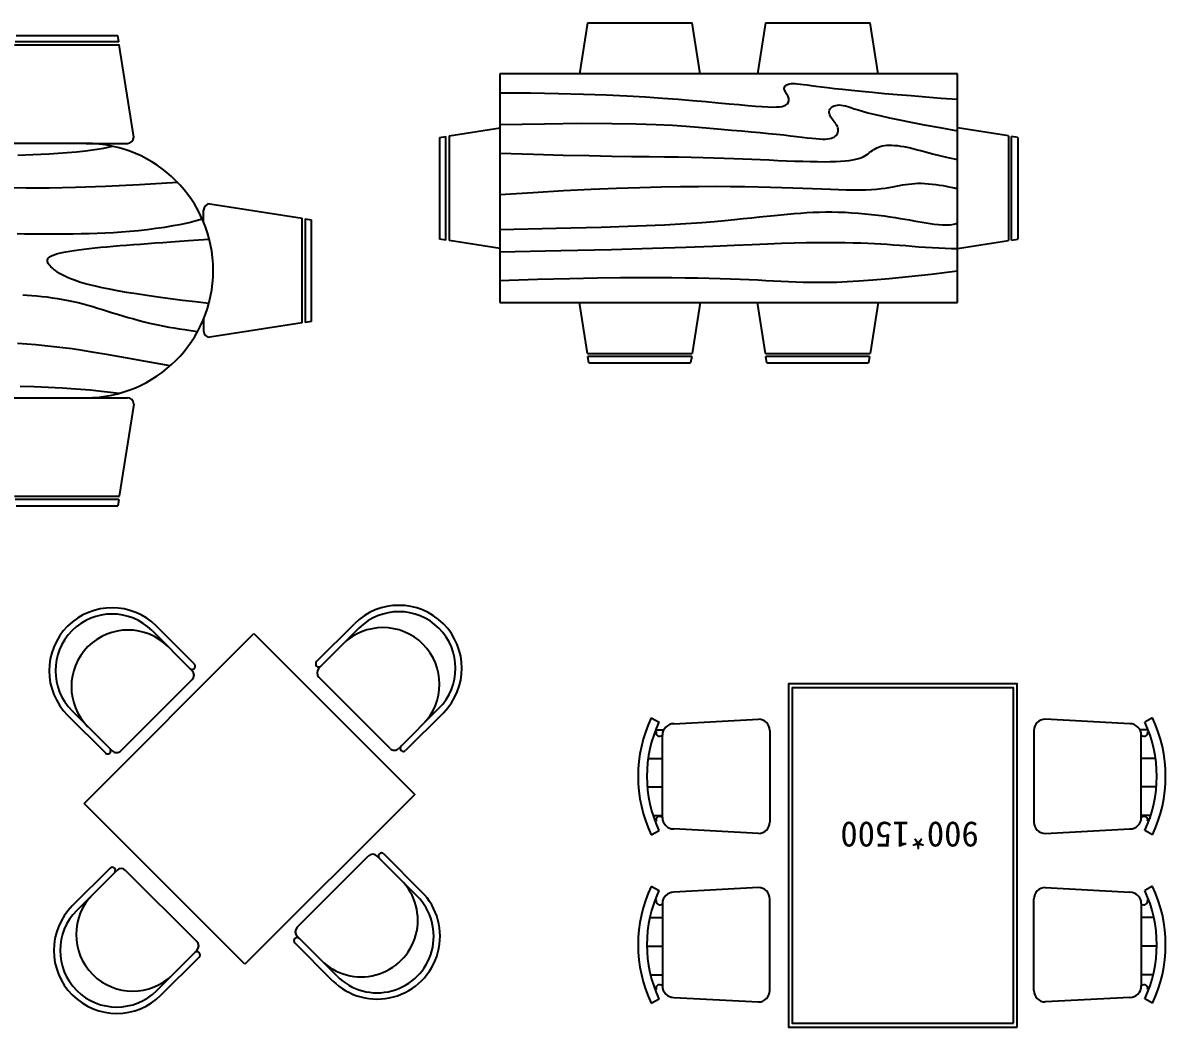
# Model space of a CAD drawing. Extents: x -42728 to 99010, y -18674 to 47645.
# Drawn here: x -29139 to -24627, y 35128 to 39077 of the extents above; entities that cross this region are included whole.
import ezdxf

# ---------------------------------------------------------------- set-up
doc = ezdxf.new("R2010")
doc.units = 0
doc.header["$LTSCALE"] = 100
doc.header["$MEASUREMENT"] = 0
doc.layers.get('0').update_dxf_attribs({"linetype": 'CONTINUOUS'})
for name, color, linetype in [('1-门窗', 3, 'CONTINUOUS'), ('3', 4, 'CONTINUOUS'), ('家具', 223, 'CONTINUOUS')]:
    doc.layers.add(name, color=color, linetype=linetype)
doc.styles.add('ATTR', font='romans.shx', dxfattribs={"width": 0.8, "height": 0.7})
doc.styles.get("Standard").update_dxf_attribs({"font": 'ISOCP'})

# ---------------------------------------------------------------- blocks, each defined once
blk = doc.blocks.new('A$C32D93979')
at = {"layer": '家具'}
for p, q in [((137.6, 825.9), (805.5, 1493.8)), ((405, 1505.3), (562.5, 1347.8)), ((571.3, 1374.1), (422.5, 1522.8)), ((805.5, 1493.8), (1438.1, 861.2)), ((1052, 1383.5), (1200.8, 1532.3)), ((1218.3, 1514.8), (1060.8, 1357.3)), ((282.5, 1032.8), (562.5, 1312.8)), ((1340.8, 1042.3), (1060.8, 1322.3)), ((90, 1190.3), (247.5, 1032.8)), ((1533.3, 1199.8), (1375.8, 1042.3)), ((1550.8, 1182.3), (1402, 1033.5)), ((72.5, 1172.8), (221.2, 1024.1)), ((1438.1, 861.2), (770.2, 193.3)), ((770.2, 193.3), (137.6, 825.9)), ((975.1, 338.5), (1255.1, 618.6)), ((1447.7, 461.1), (1290.1, 618.6)), ((1316.4, 627.3), (1465.2, 478.6)), ((239.8, 571.3), (91, 422.5)), ((108.5, 405), (266, 562.5)), ((581, 282.5), (301, 562.5)), ((1115.1, 128.5), (966.4, 277.3)), ((1132.6, 146), (975.1, 303.5)), ((423.5, 90), (581, 247.5)), ((441, 72.5), (589.8, 221.2))]:
    blk.add_line(p, q, dxfattribs=at)
for centre, radius, start, end in [((247.5, 1347.8), 247.5, 45, 225), ((1375.8, 1357.3), 247.5, 315, 135), ((1375.8, 1357.3), 222.7, 315, 135), ((247.5, 1347.8), 222.8, 45, 225), ((310.3, 1285), 222.8, 45, 225), ((1313, 1294.5), 222.7, 315, 135), ((562.5, 1365.3), 12.4, 225, 45), ((1060.8, 1374.8), 12.4, 135, 315), ((1078.3, 1339.8), 24.7, 135, 225), ((545, 1330.3), 24.8, 315, 45), ((230, 1032.8), 12.4, 225, 45), ((1358.3, 1059.8), 24.7, 225, 315), ((1393.3, 1042.3), 12.4, 135, 315), ((265, 1050.3), 24.8, 225, 315), ((1272.6, 601.1), 24.7, 45, 135), ((1307.6, 618.6), 12.4, 45, 225), ((248.5, 562.5), 12.4, 315, 135), ((283.5, 545), 24.7, 45, 135), ((1227.4, 366.3), 222.7, 225, 45), ((328.8, 310.3), 222.7, 135, 315), ((1290.1, 303.5), 247.5, 225, 45), ((1290.1, 303.5), 222.7, 225, 45), ((266, 247.5), 247.5, 135, 315), ((266, 247.5), 222.7, 135, 315), ((992.6, 321), 24.7, 135, 225), ((563.5, 265), 24.7, 315, 45), ((975.1, 286), 12.4, 45, 225), ((581, 230), 12.4, 315, 135)]:
    blk.add_arc(centre, radius, start, end, dxfattribs=at)
blk = doc.blocks.new('A$C082A350C')
at = {"layer": '3'}
for p, q in [((318.4, 2040.6), (318.4, 1979.4)), ((944.4, 2038.8), (944.4, 1979.4)), ((1056.9, 2035.6), (1056.9, 1979.4)), ((94.1, 2023.1), (110.7, 1992.8)), ((205.9, 2026.5), (205.9, 1979.4)), ((430.9, 2029), (430.9, 1979.4)), ((553.6, 2023.1), (536.9, 1992.8)), ((756.5, 2023.1), (773.2, 1992.8)), ((831.9, 2016.1), (831.9, 1979.4)), ((1169.4, 2005.8), (1169.4, 1974.2)), ((1216, 2023.1), (1199.3, 1992.8)), ((485.8, 1979.4), (161.8, 1979.4)), ((824.2, 1979.4), (1148.2, 1979.4)), ((116.8, 1934.4), (98.8, 1601.9)), ((548.8, 1601.9), (530.8, 1934.4)), ((761.2, 1601.9), (779.2, 1934.4)), ((1193.2, 1934.4), (1211.2, 1601.9)), ((143.8, 1556.9), (503.8, 1556.9)), ((1166.2, 1556.9), (806.2, 1556.9)), ((143.8, 518.3), (503.8, 518.3)), ((1166.2, 518.3), (806.2, 518.3)), ((116.8, 140.8), (98.8, 473.3)), ((548.8, 473.3), (530.8, 140.8)), ((761.2, 473.3), (779.2, 140.8)), ((1193.2, 140.8), (1211.2, 473.3)), ((485.8, 95.8), (161.8, 95.8)), ((205.9, 48.7), (205.9, 95.8)), ((318.4, 34.6), (318.4, 95.8)), ((430.9, 46.2), (430.9, 95.8)), ((824.2, 95.8), (1148.2, 95.8)), ((831.9, 59.1), (831.9, 95.8)), ((944.4, 36.4), (944.4, 95.8)), ((1056.9, 39.6), (1056.9, 95.8)), ((1169.4, 69.4), (1169.4, 101)), ((94.1, 52.1), (110.7, 82.4)), ((553.6, 52.1), (536.9, 82.4)), ((756.5, 52.1), (773.2, 82.4)), ((1216, 52.1), (1199.3, 82.4))]:
    blk.add_line(p, q, dxfattribs=at)
for points in [[(0, 583.7), (1350, 583.7), (1350, 1483.7), (0, 1483.7)], [(15, 598.7), (1335, 598.7), (1335, 1468.7), (15, 1468.7)]]:
    blk.add_lwpolyline(points, close=True, dxfattribs=at)
for centre, radius, start, end in [((323.8, 1542.1), 533, 64.4673, 115.5327), ((323.8, 1541.5), 499.1, 64.7248, 115.2752), ((986.2, 1542.1), 533, 64.4673, 115.5327), ((986.2, 1541.5), 499.1, 64.7248, 115.2752), ((152, 1990), 14.5, 312.7513, 109.7599), ((495.6, 1990), 14.5, 70.2401, 227.2487), ((814.4, 1990), 14.5, 312.7513, 109.7599), ((1158.1, 1990), 14.5, 70.2401, 227.2487), ((161.8, 1934.4), 45, 90, 180), ((485.8, 1934.4), 45, 0, 90), ((824.2, 1934.4), 45, 90, 180), ((1148.2, 1934.4), 45, 0, 90), ((143.8, 1601.9), 45, 180, 270), ((503.8, 1601.9), 45, 270, 0), ((806.2, 1601.9), 45, 180, 270), ((1166.2, 1601.9), 45, 270, 0), ((143.8, 473.3), 45, 90, 180), ((503.8, 473.3), 45, 0, 90), ((806.2, 473.3), 45, 90, 180), ((1166.2, 473.3), 45, 0, 90), ((161.8, 140.8), 45, 180, 270), ((485.8, 140.8), 45, 270, 0), ((824.2, 140.8), 45, 180, 270), ((1148.2, 140.8), 45, 270, 0), ((152, 85.2), 14.5, 250.2401, 47.2487), ((495.6, 85.2), 14.5, 132.7513, 289.7599), ((814.4, 85.2), 14.5, 250.2401, 47.2487), ((1158.1, 85.2), 14.5, 132.7513, 289.7599), ((323.8, 533), 533, 244.4673, 295.5327), ((323.8, 533.7), 499.1, 244.7248, 295.2752), ((986.2, 533), 533, 244.4673, 295.5327), ((986.2, 533.7), 499.1, 244.7248, 295.2752)]:
    blk.add_arc(centre, radius, start, end, dxfattribs=at)
at = {"layer": '3', "insert": (758.2, 1007.2), "char_height": 100, "attachment_point": 5, "rotation": 90}
blk.add_mtext('\\f楷体_GB2312|b0|i0|c134|p49;900*1500', dxfattribs=at)
blk = doc.blocks.new('A$C706470AE')
at = {"layer": '1-门窗'}
for p, q in [((3659.8, 1899.1), (3628.5, 1699)), ((3659.9, 1899), (4071.6, 1899)), ((4102.8, 1699), (4071.5, 1899)), ((4359.8, 1899.1), (4328.5, 1699)), ((4359.9, 1899), (4771.6, 1899)), ((4802.8, 1699), (4771.5, 1899)), ((1412.5, 1850), (1812.5, 1850)), ((1816.4, 1825), (1812.5, 1850)), ((1406.7, 1812.5), (1818.4, 1812.5)), ((1816.4, 1825), (1408.6, 1825)), ((1875, 1450), (1818.3, 1812.5)), ((3315.6, 1699), (3315.6, 799)), ((5115.6, 1699), (3315.6, 1699)), ((5115.6, 799), (5115.6, 1699)), ((4433.9, 1639.7), (4434, 1642.7)), ((4434.4, 1636.5), (4433.9, 1639.7)), ((4434, 1642.7), (4434.7, 1645.7)), ((4435.5, 1633.4), (4434.4, 1636.5)), ((4434.7, 1645.7), (4436, 1648.5)), ((4437, 1630.3), (4435.5, 1633.4)), ((4436, 1648.5), (4437.8, 1651.2)), ((4438.8, 1627.1), (4437, 1630.3)), ((4437.8, 1651.2), (4440.3, 1653.5)), ((4440.9, 1623.8), (4438.8, 1627.1)), ((4440.3, 1653.5), (4443.3, 1655.6)), ((4443.3, 1655.6), (4446.9, 1657.4)), ((4446.9, 1657.4), (4451.1, 1658.7)), ((4451.1, 1658.7), (4456.1, 1659.7)), ((4456.1, 1659.7), (4461.9, 1660.3)), ((4461.9, 1660.3), (4468.8, 1660.5)), ((4468.8, 1660.5), (4476.8, 1660.3)), ((4476.8, 1660.3), (4486.2, 1659.7)), ((4486.2, 1659.7), (4497, 1658.7)), ((4497, 1658.7), (4509.4, 1657.4)), ((4509.4, 1657.4), (4523.6, 1655.6)), ((4523.6, 1655.6), (4539.9, 1653.5)), ((4539.9, 1653.5), (4558.5, 1651)), ((4558.5, 1651), (4579.8, 1648.3)), ((4579.8, 1648.3), (4604.1, 1645.2)), ((4604.1, 1645.2), (4631.7, 1641.8)), ((4631.7, 1641.8), (4662.9, 1638.3)), ((4662.9, 1638.3), (4697.9, 1634.5)), ((4697.9, 1634.5), (4737.1, 1630.5)), ((4737.1, 1630.5), (4780.3, 1626.3)), ((4780.3, 1626.3), (4827.4, 1622)), ((3315.6, 1624), (3436.2, 1623.5)), ((3436.2, 1623.5), (3545.4, 1621.9)), ((3545.4, 1621.9), (3644.3, 1619.4)), ((3644.3, 1619.4), (3733.7, 1616.2)), ((3733.7, 1616.2), (3814.7, 1612.4)), ((3814.7, 1612.4), (3888.3, 1608.2)), ((3888.3, 1608.2), (3955.2, 1603.7)), ((3955.2, 1603.7), (4016.7, 1599)), ((4016.7, 1599), (4073.4, 1594.4)), ((4073.4, 1594.4), (4125.6, 1589.8)), ((4125.6, 1589.8), (4173.3, 1585.4)), ((4173.3, 1585.4), (4216.6, 1581.3)), ((4216.6, 1581.3), (4255.5, 1577.6)), ((4443.1, 1620.4), (4440.9, 1623.8)), ((4442.7, 1578.2), (4446.2, 1581.5)), ((4445.2, 1616.9), (4443.1, 1620.4)), ((4447.2, 1613.3), (4445.2, 1616.9)), ((4446.2, 1581.5), (4448.7, 1585.1)), ((4449, 1609.5), (4447.2, 1613.3)), ((4448.7, 1585.1), (4450.4, 1589)), ((4450.3, 1605.5), (4449, 1609.5)), ((4451.2, 1601.4), (4450.3, 1605.5)), ((4450.4, 1589), (4451.3, 1593.1)), ((4451.6, 1597.2), (4451.2, 1601.4)), ((4451.3, 1593.1), (4451.6, 1597.2)), ((4827.4, 1622), (4878.3, 1617.5)), ((4878.3, 1617.5), (4932.7, 1613)), ((4932.7, 1613), (4990.5, 1608.4)), ((4990.5, 1608.4), (5051.5, 1603.7)), ((5051.5, 1603.7), (5115.6, 1599)), ((4255.5, 1577.6), (4290.2, 1574.4)), ((4290.2, 1574.4), (4320.6, 1571.8)), ((4320.6, 1571.8), (4346.9, 1569.9)), ((4346.9, 1569.9), (4369.1, 1568.7)), ((4369.1, 1568.7), (4387.7, 1568.2)), ((4387.7, 1568.2), (4402.9, 1568.5)), ((4402.9, 1568.5), (4415.1, 1569.4)), ((4415.1, 1569.4), (4424.9, 1570.8)), ((4424.9, 1570.8), (4432.4, 1572.8)), ((4432.4, 1572.8), (4438.3, 1575.3)), ((4438.3, 1575.3), (4442.7, 1578.2)), ((4610.6, 1547), (4610.7, 1551.3)), ((4611.2, 1542.5), (4610.6, 1547)), ((4610.7, 1551.3), (4611.7, 1555.5)), ((4612.5, 1538), (4611.2, 1542.5)), ((4611.7, 1555.5), (4613.6, 1559.5)), ((4614.4, 1533.4), (4612.5, 1538)), ((4613.6, 1559.5), (4616.4, 1563.3)), ((4616.4, 1563.3), (4620.1, 1566.8)), ((4620.1, 1566.8), (4624.7, 1569.9)), ((4624.7, 1569.9), (4630, 1572.5)), ((4630, 1572.5), (4636, 1574.5)), ((4636, 1574.5), (4642.6, 1575.9)), ((4642.6, 1575.9), (4649.7, 1576.4)), ((4649.7, 1576.4), (4657.3, 1576.1)), ((4657.3, 1576.1), (4665.4, 1574.9)), ((4665.4, 1574.9), (4674.2, 1572.7)), ((4674.2, 1572.7), (4684.1, 1569.8)), ((4684.1, 1569.8), (4695.5, 1566.1)), ((4695.5, 1566.1), (4708.6, 1561.8)), ((4708.6, 1561.8), (4724, 1556.9)), ((4724, 1556.9), (4741.8, 1551.6)), ((4741.8, 1551.6), (4762.5, 1545.9)), ((4762.5, 1545.9), (4786.5, 1539.9)), ((4786.5, 1539.9), (4814.6, 1533.4)), ((3315.6, 1499), (3491.2, 1502.6)), ((3491.2, 1502.6), (3636.3, 1504.2)), ((3636.3, 1504.2), (3755, 1504)), ((3755, 1504), (3851.5, 1502.4)), ((3851.5, 1502.4), (3929.6, 1499.8)), ((3929.6, 1499.8), (3993.7, 1496.4)), ((3993.7, 1496.4), (4047.8, 1492.6)), ((4047.8, 1492.6), (4095.9, 1488.6)), ((4616.9, 1528.7), (4614.4, 1533.4)), ((4619.8, 1524), (4616.9, 1528.7)), ((4623.1, 1519.4), (4619.8, 1524)), ((4626.6, 1514.7), (4623.1, 1519.4)), ((4630.3, 1510), (4626.6, 1514.7)), ((4633.9, 1505.3), (4630.3, 1510)), ((4637.3, 1500.6), (4633.9, 1505.3)), ((4640.3, 1495.9), (4637.3, 1500.6)), ((4642.9, 1491.2), (4640.3, 1495.9)), ((4644.8, 1486.5), (4642.9, 1491.2)), ((4814.6, 1533.4), (4847.6, 1526.2)), ((4847.6, 1526.2), (4886.4, 1518.2)), ((4886.4, 1518.2), (4931.7, 1509.1)), ((4931.7, 1509.1), (4984.4, 1498.9)), ((4984.4, 1498.9), (5045.5, 1487.3)), ((3078.1, 1449), (3103.1, 1452.9)), ((3078.1, 1449), (3078.1, 1049)), ((3103.1, 1045.1), (3103.1, 1452.9)), ((3115.6, 1454.9), (3315.7, 1486.2)), ((3115.6, 1454.8), (3115.6, 1043.1)), ((4095.9, 1488.6), (4141.4, 1484.8)), ((4141.4, 1484.8), (4185, 1481.2)), ((4185, 1481.2), (4226.7, 1477.7)), ((4226.7, 1477.7), (4266.3, 1474.3)), ((4266.3, 1474.3), (4303.8, 1471)), ((4303.8, 1471), (4339.2, 1467.8)), ((4339.2, 1467.8), (4372.3, 1464.7)), ((4372.3, 1464.7), (4403.1, 1461.5)), ((4403.1, 1461.5), (4431.7, 1458.4)), ((4431.7, 1458.4), (4457.9, 1455.4)), ((4457.9, 1455.4), (4482, 1452.5)), ((4482, 1452.5), (4503.9, 1449.8)), ((4503.9, 1449.8), (4523.8, 1447.4)), ((4523.8, 1447.4), (4541.7, 1445.4)), ((4541.7, 1445.4), (4557.7, 1443.9)), ((4557.7, 1443.9), (4571.9, 1442.8)), ((4604.5, 1443), (4612.5, 1444.1)), ((4612.5, 1444.1), (4619.4, 1445.7)), ((4619.4, 1445.7), (4625.2, 1447.8)), ((4625.2, 1447.8), (4630.2, 1450.3)), ((4630.2, 1450.3), (4634.4, 1453.2)), ((4634.4, 1453.2), (4638, 1456.5)), ((4638, 1456.5), (4641, 1460.2)), ((4641, 1460.2), (4643.4, 1464.1)), ((4643.4, 1464.1), (4645.1, 1468.3)), ((4646, 1481.9), (4644.8, 1486.5)), ((4645.1, 1468.3), (4646.1, 1472.7)), ((4646.4, 1477.2), (4646, 1481.9)), ((4646.1, 1472.7), (4646.4, 1477.2)), ((5045.5, 1487.3), (5115.6, 1474)), ((5315.7, 1454.9), (5115.6, 1486.2)), ((5315.6, 1454.8), (5315.6, 1043.1)), ((5328.1, 1045.1), (5328.1, 1452.9)), ((5353.1, 1449), (5328.2, 1452.9)), ((5353.1, 1449), (5353.1, 1049)), ((1687.5, 1425), (887.5, 1425)), ((1685.8, 1396.2), (1722.1, 1401)), ((1687.5, 1425), (1850, 1425)), ((1722.1, 1401), (1757.6, 1406.9)), ((1757.6, 1406.9), (1791.9, 1413.9)), ((4571.9, 1442.8), (4584.3, 1442.3)), ((4584.3, 1442.3), (4595.1, 1442.4)), ((4595.1, 1442.4), (4604.5, 1443)), ((4780.2, 1397), (4785.8, 1400.8)), ((4785.8, 1400.8), (4791.7, 1404.3)), ((4791.7, 1404.3), (4797.8, 1407.6)), ((4797.8, 1407.6), (4804.4, 1410.5)), ((4804.4, 1410.5), (4811.5, 1413)), ((4811.5, 1413), (4819.2, 1415.1)), ((4819.2, 1415.1), (4827.5, 1416.7)), ((4827.5, 1416.7), (4836.5, 1417.8)), ((4836.5, 1417.8), (4846.2, 1418.3)), ((4846.2, 1418.3), (4856.7, 1418.2)), ((4856.7, 1418.2), (4867.8, 1417.6)), ((4867.8, 1417.6), (4879.4, 1416.5)), ((4879.4, 1416.5), (4891.6, 1414.9)), ((4891.6, 1414.9), (4904.2, 1412.8)), ((4904.2, 1412.8), (4917.1, 1410.3)), ((4917.1, 1410.3), (4930.2, 1407.4)), ((4930.2, 1407.4), (4943.8, 1404)), ((4943.8, 1404), (4958.3, 1400.2)), ((4958.3, 1400.2), (4974.8, 1395.8)), ((1419.8, 1378.9), (1448.2, 1380.2)), ((1448.2, 1380.2), (1477.9, 1381.5)), ((1477.9, 1381.5), (1509.3, 1383.1)), ((1509.3, 1383.1), (1542.5, 1384.8)), ((1542.5, 1384.8), (1577.2, 1386.8)), ((1577.2, 1386.8), (1612.9, 1389.3)), ((1612.9, 1389.3), (1649.3, 1392.4)), ((1649.3, 1392.4), (1685.8, 1396.2)), ((3315.6, 1386.5), (3447.8, 1382.4)), ((3447.8, 1382.4), (3563.9, 1379.3)), ((3563.9, 1379.3), (3665.8, 1377)), ((3665.8, 1377), (3755, 1375.3)), ((3755, 1375.3), (3833.1, 1374.2)), ((3833.1, 1374.2), (3901.9, 1373.4)), ((3901.9, 1373.4), (3962.9, 1372.7)), ((3962.9, 1372.7), (4017.7, 1372)), ((4017.7, 1372), (4067.9, 1371.1)), ((4067.9, 1371.1), (4114.2, 1370)), ((4114.2, 1370), (4157.1, 1368.8)), ((4157.1, 1368.8), (4197.2, 1367.5)), ((4197.2, 1367.5), (4235, 1366.1)), ((4235, 1366.1), (4271.1, 1364.6)), ((4271.1, 1364.6), (4306.2, 1363.1)), ((4306.2, 1363.1), (4340.6, 1361.5)), ((4340.6, 1361.5), (4375, 1360)), ((4375, 1360), (4409, 1358.5)), ((4409, 1358.5), (4442.5, 1357.1)), ((4442.5, 1357.1), (4475, 1355.8)), ((4475, 1355.8), (4506.4, 1354.7)), ((4506.4, 1354.7), (4536.3, 1353.9)), ((4536.3, 1353.9), (4564.5, 1353.4)), ((4614.5, 1353.4), (4636.1, 1354)), ((4636.1, 1354), (4655.6, 1355)), ((4655.6, 1355), (4673.2, 1356.3)), ((4673.2, 1356.3), (4688.9, 1358.1)), ((4688.9, 1358.1), (4702.9, 1360.2)), ((4702.9, 1360.2), (4715.2, 1362.8)), ((4715.2, 1362.8), (4726.1, 1365.7)), ((4726.1, 1365.7), (4735.6, 1369)), ((4735.6, 1369), (4743.9, 1372.6)), ((4743.9, 1372.6), (4751.3, 1376.5)), ((4751.3, 1376.5), (4757.8, 1380.6)), ((4757.8, 1380.6), (4763.8, 1384.7)), ((4763.8, 1384.7), (4769.4, 1388.9)), ((4769.4, 1388.9), (4774.8, 1393)), ((4774.8, 1393), (4780.2, 1397)), ((4974.8, 1395.8), (4994, 1390.7)), ((4994, 1390.7), (5016.9, 1384.8)), ((5016.9, 1384.8), (5044.2, 1378.1)), ((5044.2, 1378.1), (5076.8, 1370.3)), ((5076.8, 1370.3), (5115.6, 1361.5)), ((4564.5, 1353.4), (4590.6, 1353.2)), ((4590.6, 1353.2), (4614.5, 1353.4)), ((2048.3, 1270.9), (1897.2, 1261.8)), ((4898.8, 1261.7), (4910.9, 1263.7)), ((4910.9, 1263.7), (4922.9, 1265.4)), ((4922.9, 1265.4), (4934.9, 1266.8)), ((4934.9, 1266.8), (4947.1, 1267.7)), ((4947.1, 1267.7), (4959.7, 1268.2)), ((4959.7, 1268.2), (4972.8, 1268.3)), ((4972.8, 1268.3), (4986.5, 1267.8)), ((4986.5, 1267.8), (5000.9, 1266.7)), ((5000.9, 1266.7), (5015.6, 1265.2)), ((5015.6, 1265.2), (5030.4, 1263.4)), ((5030.4, 1263.4), (5044.7, 1261.3)), ((1451.1, 1249.1), (1368.9, 1250.3)), ((1543, 1249.4), (1451.1, 1249.1)), ((1646.6, 1251.4), (1543, 1249.4)), ((1764, 1255.4), (1646.6, 1251.4)), ((1897.2, 1261.8), (1764, 1255.4)), ((3315.6, 1224), (3445.9, 1232.6)), ((3445.9, 1232.6), (3565.2, 1239.5)), ((3565.2, 1239.5), (3674.3, 1245)), ((3674.3, 1245), (3774.2, 1249.2)), ((3774.2, 1249.2), (3865.6, 1252.3)), ((3865.6, 1252.3), (3949.3, 1254.4)), ((3949.3, 1254.4), (4026.2, 1255.7)), ((4026.2, 1255.7), (4096.9, 1256.3)), ((4096.9, 1256.3), (4162.3, 1256.5)), ((4162.3, 1256.5), (4222.8, 1256.2)), ((4222.8, 1256.2), (4278.9, 1255.6)), ((4278.9, 1255.6), (4331, 1254.6)), ((4331, 1254.6), (4379.5, 1253.5)), ((4379.5, 1253.5), (4424.7, 1252.1)), ((4424.7, 1252.1), (4467.2, 1250.6)), ((4467.2, 1250.6), (4507.3, 1249)), ((4507.3, 1249), (4545.4, 1247.5)), ((4545.4, 1247.5), (4581.5, 1246)), ((4581.5, 1246), (4615.6, 1244.7)), ((4615.6, 1244.7), (4647.7, 1243.6)), ((4647.7, 1243.6), (4677.7, 1242.8)), ((4677.7, 1242.8), (4705.7, 1242.3)), ((4705.7, 1242.3), (4731.5, 1242.3)), ((4731.5, 1242.3), (4755.2, 1242.8)), ((4755.2, 1242.8), (4776.8, 1243.9)), ((4776.8, 1243.9), (4796.5, 1245.4)), ((4796.5, 1245.4), (4814.5, 1247.3)), ((4814.5, 1247.3), (4831, 1249.6)), ((4831, 1249.6), (4846.2, 1252)), ((4846.2, 1252), (4860.4, 1254.5)), ((4860.4, 1254.5), (4873.7, 1257)), ((4873.7, 1257), (4886.5, 1259.5)), ((4886.5, 1259.5), (4898.8, 1261.7)), ((5044.7, 1261.3), (5058.2, 1259.1)), ((5058.2, 1259.1), (5070.4, 1257)), ((5070.4, 1257), (5081, 1254.9)), ((5081, 1254.9), (5089.6, 1253.2)), ((5089.6, 1253.2), (5095.9, 1251.8)), ((5095.9, 1251.8), (5100.3, 1250.8)), ((5100.3, 1250.8), (5103.2, 1250.1)), ((5103.2, 1250.1), (5105.4, 1249.6)), ((5105.4, 1249.6), (5107.1, 1249.3)), ((5107.1, 1249.3), (5109.1, 1249.1)), ((5109.1, 1249.1), (5111.8, 1249.1)), ((5111.8, 1249.1), (5115.6, 1249)), ((2174.9, 1187.5), (2537.4, 1130.9)), ((2120.1, 1121.4), (2143.9, 1128.9)), ((2149.9, 1115), (2149.9, 1162.5)), ((2537.4, 719.2), (2537.4, 1131)), ((2549.9, 1129), (2549.9, 721.2)), ((2549.9, 1128.9), (2574.9, 1125)), ((4237.4, 1125.8), (4272.4, 1129.4)), ((4272.4, 1129.4), (4305.3, 1132.8)), ((4305.3, 1132.8), (4336.3, 1136)), ((4336.3, 1136), (4365.8, 1139)), ((4365.8, 1139), (4393.8, 1141.9)), ((4393.8, 1141.9), (4420.8, 1144.5)), ((4420.8, 1144.5), (4446.9, 1147)), ((4446.9, 1147), (4472.4, 1149.2)), ((4472.4, 1149.2), (4497.5, 1151.2)), ((4497.5, 1151.2), (4522.3, 1152.9)), ((4522.3, 1152.9), (4546.9, 1154.3)), ((4546.9, 1154.3), (4571.5, 1155.2)), ((4571.5, 1155.2), (4596.3, 1155.7)), ((4596.3, 1155.7), (4621.4, 1155.8)), ((4621.4, 1155.8), (4646.9, 1155.3)), ((4646.9, 1155.3), (4672.9, 1154.2)), ((4672.9, 1154.2), (4699.3, 1152.7)), ((4699.3, 1152.7), (4725.7, 1150.6)), ((4725.7, 1150.6), (4751.8, 1148.3)), ((4751.8, 1148.3), (4777.5, 1145.6)), ((4777.5, 1145.6), (4802.5, 1142.7)), ((4802.5, 1142.7), (4826.4, 1139.7)), ((4826.4, 1139.7), (4849, 1136.5)), ((4849, 1136.5), (4870.1, 1133.4)), ((4870.1, 1133.4), (4889.9, 1130.3)), ((4889.9, 1130.3), (4908.5, 1127.2)), ((1859.6, 1080), (1893.2, 1083.2)), ((1893.2, 1083.2), (1927.6, 1087)), ((1927.6, 1087), (1962.4, 1091.3)), ((1962.4, 1091.3), (1997, 1096.3)), ((1997, 1096.3), (2030.6, 1101.8)), ((2030.6, 1101.8), (2062.8, 1107.8)), ((2062.8, 1107.8), (2092.8, 1114.4)), ((2092.8, 1114.4), (2120.1, 1121.4)), ((2574.9, 725), (2574.9, 1125)), ((3315.6, 1086.5), (3536, 1091.2)), ((3536, 1091.2), (3713.5, 1095.9)), ((3713.5, 1095.9), (3853.9, 1100.5)), ((3853.9, 1100.5), (3962.9, 1105)), ((3962.9, 1105), (4046.3, 1109.5)), ((4046.3, 1109.5), (4109.7, 1113.8)), ((4109.7, 1113.8), (4159.1, 1118)), ((4159.1, 1118), (4200, 1122)), ((4200, 1122), (4237.4, 1125.8)), ((4908.5, 1127.2), (4926.2, 1124.2)), ((4926.2, 1124.2), (4943.1, 1121.2)), ((4943.1, 1121.2), (4959.6, 1118.2)), ((4959.6, 1118.2), (4975.7, 1115.4)), ((4975.7, 1115.4), (4991.7, 1112.6)), ((4991.7, 1112.6), (5007.7, 1109.9)), ((5007.7, 1109.9), (5023.8, 1107.6)), ((5023.8, 1107.6), (5039.8, 1105.8)), ((5039.8, 1105.8), (5055.6, 1104.6)), ((5055.6, 1104.6), (5071.2, 1104.5)), ((5071.2, 1104.5), (5086.5, 1105.4)), ((5086.5, 1105.4), (5101.3, 1107.7)), ((5101.3, 1107.7), (5115.6, 1111.5)), ((1416.7, 1070.5), (1445.6, 1069.8)), ((1445.6, 1069.8), (1475.9, 1069.4)), ((1475.9, 1069.4), (1507.2, 1069.2)), ((1507.2, 1069.2), (1539.2, 1069.1)), ((1539.2, 1069.1), (1571.7, 1069.3)), ((1571.7, 1069.3), (1604.3, 1069.6)), ((1604.3, 1069.6), (1636.6, 1070)), ((1636.6, 1070), (1668.6, 1070.6)), ((1668.6, 1070.6), (1700.1, 1071.3)), ((1700.1, 1071.3), (1731.6, 1072.3)), ((1731.6, 1072.3), (1763, 1073.6)), ((1763, 1073.6), (1794.8, 1075.3)), ((1794.8, 1075.3), (1826.9, 1077.4)), ((1826.9, 1077.4), (1859.6, 1080)), ((1989.3, 1036), (2021.1, 1038.3)), ((2021.1, 1038.3), (2054.9, 1040.7)), ((2054.9, 1040.7), (2091, 1043.3)), ((2091, 1043.3), (2129.8, 1046)), ((2129.8, 1046), (2171.8, 1048.9)), ((3103.2, 1045.1), (3078.1, 1049)), ((3315.7, 1011.9), (3115.7, 1043.2)), ((5115.6, 1011.9), (5315.6, 1043.2)), ((5328.1, 1045.1), (5353.1, 1049)), ((1570.9, 990.2), (1581.7, 992.9)), ((1581.7, 992.9), (1594.1, 995.7)), ((1594.1, 995.7), (1608.1, 998.5)), ((1608.1, 998.5), (1623.7, 1001.3)), ((1623.7, 1001.3), (1640.7, 1004.1)), ((1640.7, 1004.1), (1659.1, 1006.8)), ((1659.1, 1006.8), (1678.9, 1009.4)), ((1678.9, 1009.4), (1699.8, 1011.9)), ((1699.8, 1011.9), (1722, 1014.4)), ((1722, 1014.4), (1745.2, 1016.7)), ((1745.2, 1016.7), (1769.5, 1018.9)), ((1769.5, 1018.9), (1794.6, 1021.1)), ((1794.6, 1021.1), (1820.5, 1023.2)), ((1820.5, 1023.2), (1847.1, 1025.3)), ((1847.1, 1025.3), (1874.3, 1027.3)), ((1874.3, 1027.3), (1902, 1029.4)), ((1902, 1029.4), (1930.2, 1031.6)), ((1930.2, 1031.6), (1959.2, 1033.7)), ((1959.2, 1033.7), (1989.3, 1036)), ((3315.6, 999), (3555.6, 1003.7)), ((3555.6, 1003.7), (3754, 1008.3)), ((3754, 1008.3), (3916, 1012.8)), ((3916, 1012.8), (4047.2, 1017)), ((4047.2, 1017), (4152.6, 1021)), ((4152.6, 1021), (4237.6, 1024.5)), ((4237.6, 1024.5), (4307.6, 1027.7)), ((4307.6, 1027.7), (4367.7, 1030.3)), ((4367.7, 1030.3), (4422.6, 1032.4)), ((4422.6, 1032.4), (4473.2, 1033.9)), ((4473.2, 1033.9), (4519.9, 1034.9)), ((4519.9, 1034.9), (4563, 1035.5)), ((4563, 1035.5), (4602.8, 1035.7)), ((4602.8, 1035.7), (4639.6, 1035.6)), ((4639.6, 1035.6), (4673.6, 1035.1)), ((4673.6, 1035.1), (4705.2, 1034.5)), ((4705.2, 1034.5), (4734.7, 1033.6)), ((4734.7, 1033.6), (4762.4, 1032.5)), ((4762.4, 1032.5), (4788.6, 1031.3)), ((4788.6, 1031.3), (4813.8, 1029.9)), ((4813.8, 1029.9), (4838.3, 1028.4)), ((4838.3, 1028.4), (4862.6, 1026.7)), ((4862.6, 1026.7), (4886.8, 1024.9)), ((4886.8, 1024.9), (4911.5, 1023)), ((4911.5, 1023), (4936.8, 1021)), ((4936.8, 1021), (4962.7, 1019)), ((4962.7, 1019), (4988.9, 1017.1)), ((4988.9, 1017.1), (5015.1, 1015.3)), ((5015.1, 1015.3), (5041.2, 1013.8)), ((5041.2, 1013.8), (5066.8, 1012.6)), ((5066.8, 1012.6), (5091.7, 1011.8)), ((5091.7, 1011.8), (5115.6, 1011.5)), ((1535.7, 964.4), (1535.9, 967.7)), ((1536.2, 960.9), (1535.7, 964.4)), ((1535.9, 967.7), (1536.7, 970.9)), ((1537.3, 957.2), (1536.2, 960.9)), ((1536.7, 970.9), (1538.2, 973.8)), ((1539.1, 953.3), (1537.3, 957.2)), ((1538.2, 973.8), (1540.6, 976.7)), ((1541.6, 949.2), (1539.1, 953.3)), ((1540.6, 976.7), (1544, 979.4)), ((1545, 944.8), (1541.6, 949.2)), ((1544, 979.4), (1548.6, 982.1)), ((1548.6, 982.1), (1554.5, 984.8)), ((1554.5, 984.8), (1561.9, 987.5)), ((1561.9, 987.5), (1570.9, 990.2)), ((1549.1, 940.2), (1545, 944.8)), ((1554, 935.4), (1549.1, 940.2)), ((1559.9, 930.3), (1554, 935.4)), ((1566.7, 925.1), (1559.9, 930.3)), ((1574.5, 919.6), (1566.7, 925.1)), ((1583.3, 914), (1574.5, 919.6)), ((1593.2, 908.4), (1583.3, 914)), ((1604.4, 902.7), (1593.2, 908.4)), ((1616.7, 896.9), (1604.4, 902.7)), ((4922.2, 901.4), (5011.3, 911.4)), ((5011.3, 911.4), (5115.6, 924)), ((1630.4, 891.2), (1616.7, 896.9)), ((1645.4, 885.5), (1630.4, 891.2)), ((1662.1, 879.9), (1645.4, 885.5)), ((1680.6, 874.3), (1662.1, 879.9)), ((1701.3, 868.6), (1680.6, 874.3)), ((1724.5, 863), (1701.3, 868.6)), ((1750.3, 857.2), (1724.5, 863)), ((3315.6, 886.5), (3463.4, 890.7)), ((3463.4, 890.7), (3589.8, 893.7)), ((3589.8, 893.7), (3697.4, 895.9)), ((3697.4, 895.9), (3788.7, 897.2)), ((3788.7, 897.2), (3866.4, 897.9)), ((3866.4, 897.9), (3933.1, 898)), ((3933.1, 898), (3991.3, 897.6)), ((3991.3, 897.6), (4043.8, 897)), ((4043.8, 897), (4092.6, 896.1)), ((4092.6, 896.1), (4138.4, 895)), ((4138.4, 895), (4181.4, 893.8)), ((4181.4, 893.8), (4221.8, 892.5)), ((4221.8, 892.5), (4259.8, 891.1)), ((4259.8, 891.1), (4295.6, 889.6)), ((4295.6, 889.6), (4329.4, 888.1)), ((4329.4, 888.1), (4361.5, 886.5)), ((4361.5, 886.5), (4392, 885)), ((4392, 885), (4421.5, 883.5)), ((4421.5, 883.5), (4450.5, 882.1)), ((4450.5, 882.1), (4479.3, 880.9)), ((4479.3, 880.9), (4508.6, 880)), ((4508.6, 880), (4538.9, 879.4)), ((4538.9, 879.4), (4570.6, 879.1)), ((4570.6, 879.1), (4604.2, 879.3)), ((4604.2, 879.3), (4640.5, 879.9)), ((4640.5, 879.9), (4681, 881.4)), ((4681, 881.4), (4727.7, 884)), ((4727.7, 884), (4782.2, 888)), ((4782.2, 888), (4846.4, 893.7)), ((4846.4, 893.7), (4922.2, 901.4)), ((1438.4, 829.4), (1456.2, 828.5)), ((1456.2, 828.5), (1474.6, 827.2)), ((1474.6, 827.2), (1493.7, 825.5)), ((1493.7, 825.5), (1513.5, 823.5)), ((1513.5, 823.5), (1533.8, 821.1)), ((1533.8, 821.1), (1554.4, 818.3)), ((1554.4, 818.3), (1575.2, 815.1)), ((1575.2, 815.1), (1595.9, 811.6)), ((1779.2, 851.3), (1750.3, 857.2)), ((1811.2, 845.3), (1779.2, 851.3)), ((1846.7, 839.2), (1811.2, 845.3)), ((1885.5, 833), (1846.7, 839.2)), ((1927.2, 826.6), (1885.5, 833)), ((1971.6, 820.3), (1927.2, 826.6)), ((2018.3, 813.9), (1971.6, 820.3)), ((2067.2, 807.6), (2018.3, 813.9)), ((1595.9, 811.6), (1616.5, 807.7)), ((1616.5, 807.7), (1636.6, 803.5)), ((1636.6, 803.5), (1656.3, 798.8)), ((1656.3, 798.8), (1675.7, 793.9)), ((1675.7, 793.9), (1694.7, 788.6)), ((1694.7, 788.6), (1713.7, 783.1)), ((1713.7, 783.1), (1732.7, 777.4)), ((1732.7, 777.4), (1751.8, 771.4)), ((1751.8, 771.4), (1771.3, 765.4)), ((2118, 801.4), (2067.2, 807.6)), ((2170.3, 795.3), (2118, 801.4)), ((3315.6, 799), (5115.6, 799)), ((3659.8, 599), (3628.5, 799.1)), ((4102.8, 799.1), (4071.5, 599.1)), ((4359.8, 599), (4328.5, 799.1)), ((4802.8, 799.1), (4771.5, 599.1)), ((1771.3, 765.4), (1791.2, 759.2)), ((1791.2, 759.2), (1811.7, 753)), ((1811.7, 753), (1832.5, 746.8)), ((1832.5, 746.8), (1853.6, 740.7)), ((1853.6, 740.7), (1874.8, 734.8)), ((1874.8, 734.8), (1895.9, 729.1)), ((1895.9, 729.1), (1916.6, 723.7)), ((1916.6, 723.7), (1937, 718.6)), ((2149.9, 734.9), (2149.9, 687.5)), ((2574.9, 725), (2549.9, 721.1)), ((1937, 718.6), (1956.7, 714.1)), ((1956.7, 714.1), (1975.8, 710)), ((1975.8, 710), (1994.5, 706.3)), ((1994.5, 706.3), (2013.3, 702.8)), ((2013.3, 702.8), (2032.8, 699.5)), ((2032.8, 699.5), (2053.3, 696.2)), ((2053.3, 696.2), (2075.4, 692.7)), ((2075.4, 692.7), (2099.4, 689)), ((2099.4, 689), (2125.9, 684.9)), ((2537.4, 719.1), (2174.9, 662.5)), ((1454.5, 635.5), (1418.4, 637.9)), ((1490.4, 632.6), (1454.5, 635.5)), ((1525.9, 629.3), (1490.4, 632.6)), ((1560.9, 625.6), (1525.9, 629.3)), ((1595.7, 621.6), (1560.9, 625.6)), ((1632.3, 616.8), (1595.7, 621.6)), ((1672.9, 610.8), (1632.3, 616.8)), ((1719.9, 603.3), (1672.9, 610.8)), ((1775.6, 593.9), (1719.9, 603.3)), ((1842.4, 582.2), (1775.6, 593.9)), ((3659.9, 599), (4071.6, 599)), ((4359.9, 599), (4771.6, 599)), ((1922.5, 567.7), (1842.4, 582.2)), ((2018.2, 550.1), (1922.5, 567.7)), ((3665.6, 561.5), (3661.7, 586.5)), ((4069.6, 586.5), (3661.8, 586.5)), ((3665.6, 561.5), (4065.6, 561.5)), ((4069.6, 586.6), (4065.6, 561.5)), ((4365.6, 561.5), (4361.7, 586.5)), ((4769.6, 586.5), (4361.8, 586.5)), ((4365.6, 561.5), (4765.6, 561.5)), ((4769.6, 586.6), (4765.6, 561.5)), ((1428.3, 470), (1483.7, 468.5)), ((1483.7, 468.5), (1538.5, 466.5)), ((1538.5, 466.5), (1593.1, 463.6)), ((1593.1, 463.6), (1647.8, 459.9)), ((1647.8, 459.9), (1703.2, 455.2)), ((1703.2, 455.2), (1759.6, 449.3)), ((887.5, 425), (1687.5, 425)), ((1687.5, 425), (1850, 425)), ((1759.6, 449.3), (1817.5, 442.2)), ((1875, 400), (1818.3, 37.5)), ((1406.7, 37.5), (1818.4, 37.5)), ((1816.4, 25), (1408.6, 25)), ((1816.4, 25), (1812.5, 0)), ((1412.5, 0), (1812.5, 0))]:
    blk.add_line(p, q, dxfattribs=at)
for centre, radius, start, end in [((1850, 1450), 25, 270, 0), ((1687.5, 925), 500, 270, 90), ((2174.9, 1162.5), 25, 90, 180), ((2174.9, 687.5), 25, 180, 270), ((1850, 400), 25, 0, 90)]:
    blk.add_arc(centre, radius, start, end, dxfattribs=at)
at = {"layer": '1-门窗', "style": 'ATTR', "width": 0.8, "flags": 9}
for p in [(4215.6, 1249), (1287.5, 925)]:
    blk.add_attdef('ESTCODE', p, '', height=17.5, dxfattribs=at)

msp = doc.modelspace()

# ---------------------------------------------------------------- block references
for name, p in [('A$C706470AE', (-30578.13357, 37178.37212)), ('A$C32D93979', (-29035.85155, 35181.60008))]:
    msp.add_blockref(name, p)
at = {"rotation": 90}
msp.add_blockref('A$C082A350C', (-24644.24914, 35127.62544), dxfattribs=at)

doc.saveas('drawing.dxf')
